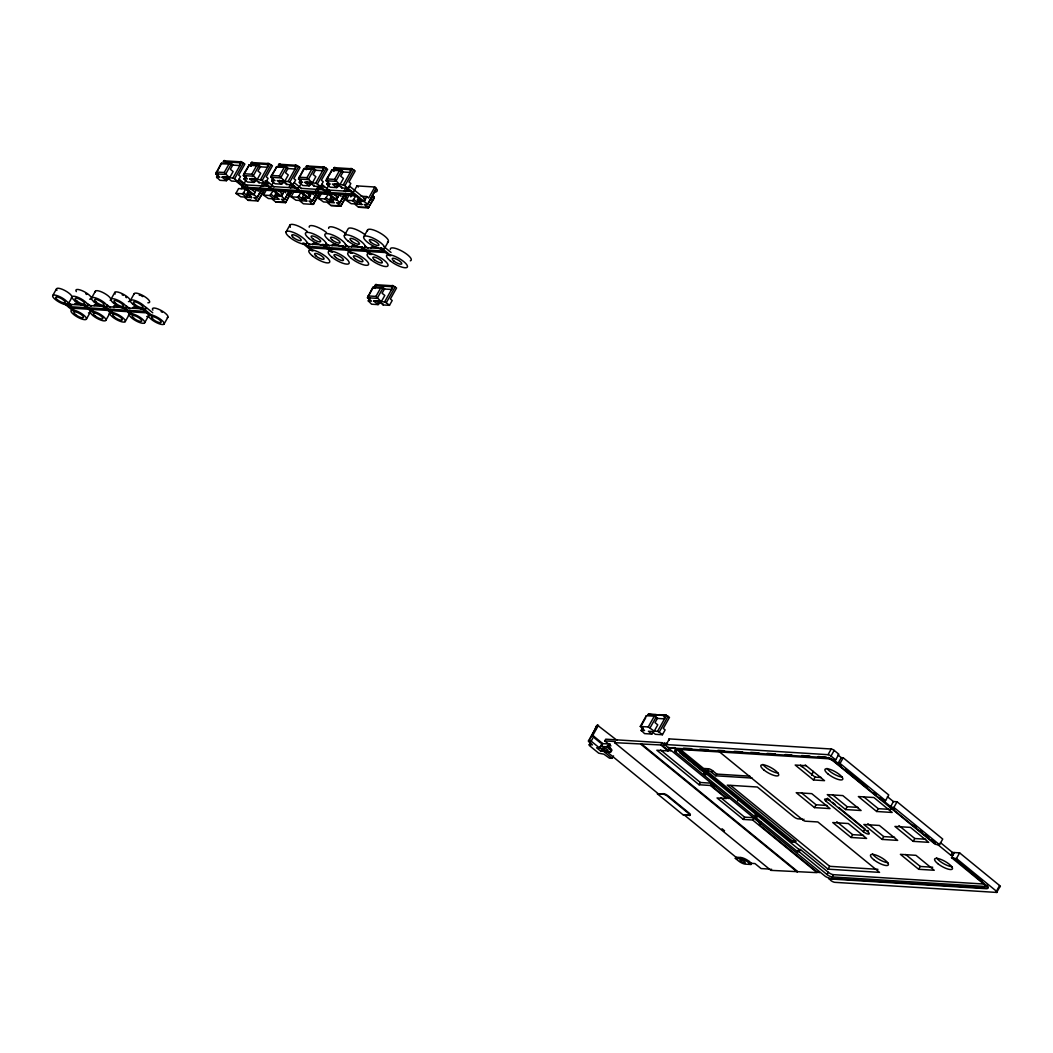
<?xml version="1.0" encoding="UTF-8"?>
<svg xmlns="http://www.w3.org/2000/svg" width="1053" height="1053" viewBox="0 0 1053 1053"><rect width="100%" height="100%" fill="white"/><g stroke="black" fill="none" stroke-linecap="round" stroke-linejoin="round"><path stroke-width="1.5" d="M216.273 172.021L224.236 172.508L229.593 177.812L233.108 171.547L230.37 169.309L232.897 164.808L231.515 163.689L221.038 163.518L215.773 173.85L219.88 177.207L216.576 176.996L219.919 180.313L226.421 180.721L229.212 177.18M243.848 173.732L251.812 174.232L257.182 179.536L260.696 173.258L257.959 171.02L260.473 166.532L259.104 165.413L249.39 164.808L243.848 173.732L243.348 175.561L247.468 178.931L244.164 178.72L244.296 179.418L247.494 182.037L254.01 182.432L255.418 181.353L251.996 178.549L249.666 178.892L254.01 182.432M247.06 195.489L250.561 195.713L251.614 197.635L246.573 197.319L247.06 195.489L243.638 192.686L242.229 193.778L235.911 193.383L238.61 188.566L245.704 189L247.534 190.501M260.078 193.568L262.605 189.079L263.974 190.198L263.474 192.028L257.932 200.965L248.218 200.36L244.112 196.99L240.808 196.793L235.911 193.383M271.437 175.456L279.4 175.956L284.758 181.261L288.272 174.982L285.534 172.745L288.061 168.256L286.679 167.137L276.978 166.519L271.437 175.456L270.937 177.286L275.044 180.642L271.74 180.445L271.885 181.142L275.083 183.748L281.585 184.157L283.007 183.077L279.572 180.274M276.097 192.172L274.859 195.805L279.203 199.359L274.149 199.043L276.715 193.528M299.013 177.18L306.976 177.681L312.346 182.972L315.861 176.707L313.123 174.469L315.637 169.967L314.268 168.849L303.777 168.677L298.512 179.01L302.632 182.366L299.328 182.156L302.659 185.473L309.174 185.881L311.964 182.34M302.237 198.925L305.725 199.149L306.778 201.07L301.737 200.768L302.237 198.925L298.802 196.134L297.394 197.214L291.076 196.819L293.774 192.001L300.868 192.449L302.698 193.936M315.242 197.016L317.769 192.515L319.138 193.634L318.638 195.476L313.096 204.4L303.382 203.795L299.276 200.439L295.972 200.228L291.076 196.819M326.601 178.892L334.564 179.392L339.922 184.696L343.436 178.431L340.698 176.18L343.225 171.692L341.843 170.573L332.143 169.967L326.601 178.892L326.101 180.734L330.208 184.091L326.917 183.88L327.049 184.578L330.247 187.197L336.749 187.605L338.171 186.513L334.736 183.722L338.237 183.933L332.406 184.051L336.749 187.605M331.261 195.608L330.023 199.254L334.367 202.795L329.313 202.479L331.195 198.201M342.83 198.727L345.345 194.239L346.713 195.358L346.213 197.187L340.685 206.125L330.971 205.519L326.851 202.163L323.547 201.952L318.664 198.543L321.362 193.726L328.457 194.173L324.969 198.938L318.664 198.543M358.849 197.332L357.467 199.794L361.942 204.519L356.901 204.203L358.77 199.912M370.406 200.452L372.933 195.963L374.302 197.082L373.802 198.912L368.26 207.836L358.546 207.244L354.44 203.874L351.136 203.677L346.24 200.267L348.951 195.45L356.032 195.884L357.862 197.385M367.971 295.919L375.934 296.419L381.291 301.724L384.806 295.445L382.068 293.208L384.595 288.719L383.213 287.601L372.736 287.43L367.471 297.749L371.577 301.119L368.274 300.908L371.617 304.212L378.119 304.62L380.91 301.079M266.922 183.709L266.435 184.762L264.119 185.341M52.755 295.524L56.572 288.733M68.09 304.251A8.819 2.567 29.3 0 0 57.797 295.84A8.819 2.567 29.3 0 0 55.375 299.578A8.819 2.567 29.3 0 0 68.09 304.251L71.907 297.459M91.598 297.96L95.415 291.154M86.372 319.191A8.819 2.567 29.3 0 0 76.079 310.78A8.819 2.567 29.3 0 0 73.657 314.505A8.819 2.567 29.3 0 0 86.372 319.191L90.189 312.386M111.026 299.17L114.843 292.365M105.8 320.402A8.819 2.567 29.3 0 0 95.507 311.991A8.819 2.567 29.3 0 0 93.072 315.716A8.819 2.567 29.3 0 0 105.8 320.402L109.617 313.597M130.454 300.381L134.257 293.576M125.215 321.613A8.819 2.567 29.3 0 0 114.935 313.202A8.819 2.567 29.3 0 0 112.5 316.94A8.819 2.567 29.3 0 0 125.215 321.613L129.032 314.808M221.814 163.083L215.773 173.85L225.487 174.456L231.515 163.689L221.038 163.518M224.236 172.508L229.001 164.018M144.643 322.823A8.819 2.567 29.3 0 0 134.35 314.413A8.819 2.567 29.3 0 0 131.928 318.151A8.819 2.567 29.3 0 0 144.643 322.823L148.46 316.018A8.819 2.567 29.3 0 0 145.84 311.978M164.071 324.034A8.819 2.567 29.3 0 0 153.777 315.624A8.819 2.567 29.3 0 0 151.342 319.362A8.819 2.567 29.3 0 0 164.071 324.034L167.888 317.243M241.216 188.684L245.862 180.392M251.812 174.232L256.577 165.742L259.104 165.413L253.062 176.18L243.348 175.561L249.39 164.808L250.759 165.926M243.638 192.686L245.704 189M251.614 197.635L247.271 194.094L248.508 190.448M262.96 182.893L258.314 191.172L256.484 189.672L253.786 194.489L252.233 194.397L236.227 181.327M263.974 190.198L257.932 200.965L253.812 197.595L257.116 197.806L261.434 189.171M262.921 186.539L265.145 182.564M257.116 197.806L261.789 189.501M276.215 167.875L270.937 177.286L280.651 177.891L286.679 167.137L276.202 166.953M263.5 195.108L266.198 190.29L273.293 190.725L269.805 195.489L263.5 195.108L268.383 198.517L271.687 198.714L275.807 202.071L285.508 202.676L291.549 191.922L285.508 202.676L281.401 199.32L284.705 199.53L289.364 191.212M271.121 186.263L273.451 182.116M279.4 175.956L284.165 167.453M285.903 192.896L284.073 191.396L281.362 196.213L279.835 196.121L263.829 183.051M288.996 187.368L291.326 183.222M284.705 199.53L289.022 190.896M290.496 188.25L292.721 184.288M292.971 184.802L291.694 187.065L294.34 185.92M287.666 195.292L290.18 190.804M304.554 168.243L298.512 179.01L308.226 179.615L314.268 168.849L303.777 168.677M298.71 187.974L301.026 183.841M306.976 177.681L311.741 169.178M298.802 196.134L300.868 192.449M303.685 193.897L302.448 197.53L306.778 201.07M286.126 231.831L289.944 225.039M318.124 186.328L313.478 194.608L311.649 193.12L308.95 197.938L302.448 197.53M319.138 193.634L313.096 204.4L308.99 201.044L312.28 201.241L316.598 192.62M318.085 189.974L319.559 187.329M312.28 201.241L323.232 181.774L321.402 180.274L327.601 169.243L324.087 166.953A1.356 1.119 -86.4 0 0 322.85 166.953L306.541 165.94L306.318 169.704M332.143 169.967L326.101 180.734L335.815 181.34L341.843 170.573L331.366 170.402M326.285 189.698L329.392 184.183M334.564 179.392L339.329 170.902M330.023 199.254L336.539 199.649L339.237 194.831L341.067 196.332M344.16 190.804L345.713 188.053M346.713 195.358L340.685 206.125L336.565 202.755L339.869 202.966L344.186 194.344M345.66 191.699L347.885 187.724M339.869 202.966L344.528 194.66M350.781 196.937L352.321 194.186M353.874 191.422L356.967 185.894L374.842 187.013L376.803 189.198A1.356 1.119 -86.4 0 1 377.264 190.593L376.763 191.646L374.447 192.225M346.24 200.267L352.558 200.662L356.032 195.884M344.397 235.464L348.214 228.672A11.886 3.449 29.3 0 1 365.338 234.964M374.842 187.013L368.642 198.056L366.813 196.556L364.114 201.373L362.574 201.281L346.582 188.224M374.302 197.082L368.26 207.836L364.154 204.479L367.458 204.69L376.211 188.132M367.458 204.69L376.355 188.829M363.825 236.675L367.642 229.883M384.477 248.416A11.886 3.449 29.3 0 0 370.63 237.096A11.886 3.449 29.3 0 0 367.352 242.124A11.886 3.449 29.3 0 0 384.477 248.416L388.294 241.624M375.934 296.419L380.699 287.93L383.213 287.601L377.185 298.368L367.471 297.749L373.512 286.995L374.881 288.114M613.544 755.922L612.188 758.331L609.476 758.16L603.895 754.185L598.709 753.171L589.338 745.524L590.483 741.944M588.969 744.629L592.47 744.853L588.443 740.983L591.167 741.154L593.866 736.337L602.211 743.155L599.512 747.972L596.59 747.788L600.71 751.144L603.619 751.329L612.188 758.331M610.477 751.026L609.845 752.158L604.988 751.855L601.789 749.249A5.436 1.579 29.3 0 1 601.237 746.459L602.829 743.615L610.358 744.089M601.237 746.459L606.87 746.801L607.502 745.669L610.911 745.879L604.777 740.878L605.738 739.18L662.061 742.694L664.496 744.682M600.71 751.144L602.053 748.736M609.845 752.158A6.792 1.974 29.3 0 0 609.16 748.67L609.792 747.538L607.502 745.669M669.366 748.67L668.102 750.934L656.835 750.236L699.1 784.761L710.367 785.472L726.373 798.543L717.04 797.95L743.326 819.418L752.645 820.011L817.089 872.647L770.928 870.357L614.636 742.668L615.268 741.536L604.777 740.878M640.277 726.452L646.318 715.685L654.282 716.185L657.533 718.12L655.019 722.608L657.756 724.846L654.242 731.124L648.24 726.952L640.277 726.452L644.528 730.506L641.224 730.308L644.554 733.612L651.846 734.073L653.189 731.664M641.172 725.807L645.7 717.738M648.24 726.952L654.282 716.185M614.636 742.668L660.784 744.958L668.102 750.934M650.122 727.755L656.164 717.001M660.784 744.958L662.061 742.694M670.735 750.921A3.396 0.987 29.3 0 1 666.51 748.933L663.772 746.695A3.396 0.987 29.3 0 1 663.429 744.945L664.377 743.247L667.457 743.444M885.56 800.635L882.072 800.412L834.818 761.819A7.134 2.067 29.3 0 0 825.934 757.634L668.379 747.801L666.549 746.314A3.396 0.987 29.3 0 1 666.207 744.563L669.392 738.903L831.212 748.999A2.382 0.684 29.3 0 1 834.173 750.394L838.859 754.224L835.674 759.884L833.739 759.766L838.083 763.307L840.031 763.438L885.56 800.635L888.745 794.976L843.203 757.765L841.268 757.647L838.004 754.988M668.379 747.801L675.263 747.656M954.387 852.548L951.53 857.655L984.2 884.349A4.067 1.185 29.3 0 1 984.608 886.442L832.107 876.925A4.067 1.185 29.3 0 1 827.026 874.543L799.148 851.759L797.595 851.666L674.657 751.237L676.21 751.329L677.487 749.065M657.454 793.896L663.601 793.686A3.396 0.987 29.3 0 1 667.826 795.673L689.307 813.219A3.396 0.987 29.3 0 1 689.649 814.969L683.502 815.167L657.454 793.896L663.272 794.252A3.396 0.987 29.3 0 1 667.51 796.239L688.978 813.785A3.396 0.987 29.3 0 1 689.32 815.535M699.1 784.761L700.377 782.497L711.644 783.208L710.367 785.472M705.931 770.362L707.484 770.454L708.445 768.756A3.396 0.987 29.3 0 1 712.67 770.743L716.777 774.1L749.92 776.166M683.502 815.167L689.649 814.969M752.118 778.062L715.829 775.798L711.71 772.441L712.67 770.743M715.829 775.798L716.777 774.1M729.005 798.516A3.396 0.987 29.3 0 1 724.78 796.529L713.355 787.196A3.396 0.987 29.3 0 1 713.013 785.459L713.96 783.761M737.679 800.82L738.153 799.977M743.326 819.418L744.589 817.154L753.922 817.747L760.24 822.906M752.645 820.011L753.922 817.747M751.566 863.355L750.921 864.487L745.287 864.131A5.436 1.579 29.3 0 1 738.522 860.959L735.323 858.34L735.968 857.208L740.825 857.511A6.792 1.974 29.3 0 1 749.275 861.486L751.566 863.355L754.962 863.565L761.082 868.567L770.072 869.133M735.323 858.34L740.18 858.643L740.825 857.511M750.921 864.487L748.644 862.618L749.275 861.486M806.269 765.715L795.186 765.031L813.469 779.97L815.061 777.127L821.393 777.522M666.207 744.563L828.04 754.672L831.212 748.999M835.674 759.884L831.001 756.054L834.173 750.394M770.928 870.357L771.573 869.225M834.818 761.819L835.134 761.253A7.134 2.067 29.3 0 0 834.121 760.477M680.909 748.933A3.396 0.987 29.3 0 1 681.252 750.684L679.698 750.578L791.672 842.058L795.173 842.268L828.079 869.159L879.545 872.371L817.852 821.959L805.032 821.169L803.334 820.366L803.979 819.234M791.672 842.058L792.304 840.926L795.805 841.136L795.173 842.268M838.083 763.307L841.268 757.647M814.482 807.612L830.027 808.586L811.745 793.646L796.213 792.685L814.482 807.612L816.075 804.782L826.96 805.466M840.031 763.438L843.203 757.765M797.595 851.666L798.872 849.402L800.425 849.495L828.303 872.266A4.067 1.185 29.3 0 0 833.371 874.661L983.936 884.046M825.868 801.083A4.067 1.185 29.3 0 1 825.46 798.99A4.067 1.185 29.3 0 1 830.527 801.372L868.001 831.988A4.067 1.185 29.3 0 1 868.422 834.081A4.067 1.185 29.3 0 1 863.342 831.699L825.868 801.083L827.461 798.253L829.961 800.293M799.148 851.759L800.425 849.495M845.572 809.56L861.104 810.52L842.821 795.594L827.289 794.62L845.572 809.56L847.152 806.716L858.037 807.401M828.079 869.159L829.659 866.316L877.926 869.33M827.026 874.543L828.303 872.266M851.048 837.477L866.593 838.451L848.31 823.525L832.765 822.551L851.048 837.477L852.64 834.647L863.513 835.332M940.368 842.558L952.438 852.43L959.625 852.877L999.613 885.547A2.369 0.684 29.3 0 1 999.863 886.771L996.678 892.431L834.845 882.335A3.396 0.987 29.3 0 1 830.62 880.347L829.106 878.294L986.674 888.113A7.134 2.067 29.3 0 0 986.806 885.218M832.107 876.925L833.371 874.661M863.342 831.699L864.934 828.869L838.701 807.44M876.649 811.494L892.181 812.468L873.898 797.529L858.366 796.555L876.649 811.494L878.228 808.665L890.667 809.441M893.378 801.544L890.39 807.217L936.051 844.506L939.539 844.73L942.725 839.07L897.064 801.767L893.378 801.544L887.429 796.687M890.39 807.217L893.892 807.427L897.064 801.767M882.124 839.425L897.669 840.386L879.387 825.46L863.842 824.486L882.124 839.425L883.717 836.595L894.589 837.267M913.201 841.36L928.746 842.334L910.463 827.395L894.932 826.434L913.201 841.36L914.794 838.53L925.679 839.215M918.69 869.291L934.235 870.265L915.952 855.326L900.407 854.352L918.69 869.291L920.283 866.461L932.708 867.238M937.565 844.414L950.859 855.26L952.438 852.43M828.79 878.86L986.358 888.693A7.134 2.067 29.3 0 0 985.634 885.02L953.268 857.761L951.53 857.655M952.952 858.327L956.453 858.537L959.625 852.877M996.678 892.431A2.369 0.684 29.3 0 0 996.441 891.207L999.613 885.547M216.576 176.996L218.129 174.232M216.721 177.694L218.208 175.048M231.726 165.045L239.887 165.558L240.097 161.793A1.356 1.119 -86.4 0 1 241.334 161.793L244.862 164.071L238.662 175.114L240.492 176.614L237.781 181.432L231.476 181.037L227.132 177.483L222.078 177.167L226.421 180.721M229.593 177.812L232.897 178.023L241.795 162.162M256.985 197.108L234.582 178.813L243.493 162.952M251.154 166.256L251.364 162.491A1.356 1.119 -86.4 0 1 252.602 162.491L253.062 162.86M244.164 178.72L245.718 175.943M244.296 179.418L245.783 176.772M355.493 195.503L246.744 188.671L244.915 187.171L246.191 184.907L268.91 186.342M259.314 166.769L267.475 167.282L267.686 163.518A1.356 1.119 -86.4 0 1 268.923 163.505L272.437 165.795L266.238 176.838L268.067 178.339L265.369 183.143L259.051 182.748L254.708 179.207L249.666 178.892M257.182 179.536L260.473 179.747L269.384 163.886M284.573 198.833L262.171 180.537L271.069 164.676M271.74 180.445L273.306 177.667M271.885 181.142L273.372 178.497M284.758 181.261L288.061 181.458L295.051 169.006L295.261 165.242A1.356 1.119 -86.4 0 1 296.498 165.229L300.026 167.519L293.826 178.562L295.656 180.05L292.945 184.867L286.64 184.472L282.296 180.932L277.242 180.616L281.585 184.157M296.959 165.597L295.051 169.006L286.903 168.493M277.729 189.935L282.652 193.949L281.388 196.213L274.859 195.805M312.149 200.544L289.746 182.261L298.657 166.4M299.328 182.156L300.882 179.392M299.46 182.853L300.947 180.221M314.478 170.204L322.639 170.718L322.85 166.953M312.346 182.972L315.637 183.183L324.548 167.322M306.528 192.646L310.227 195.674L308.95 197.938L307.397 197.832L291.405 184.775M339.737 202.268L317.335 183.972L326.233 168.111M333.906 171.415L334.117 167.664A1.356 1.119 -86.4 0 1 335.354 167.651L335.815 168.019M326.917 183.88L328.47 181.116M342.067 171.929L350.215 172.442L350.438 168.677A1.356 1.119 -86.4 0 1 351.663 168.664L355.19 170.955L348.991 181.998L350.82 183.498L348.109 188.316L341.804 187.921L337.46 184.367M339.922 184.696L343.225 184.907L352.123 169.046M367.313 203.992L344.91 185.697L353.821 169.836M348.135 188.316L349.412 186.052L365.404 199.122L364.127 201.386L357.612 200.965L357.467 199.794M375.276 288.443L375.487 284.679A1.356 1.119 -86.4 0 1 376.724 284.679M368.274 300.908L369.84 298.131M383.437 288.956L391.584 289.47L391.795 285.705A1.356 1.119 -86.4 0 1 393.032 285.692L396.56 287.982L390.36 299.026L392.19 300.513L389.478 305.331L383.174 304.936L378.83 301.395L373.776 301.079L378.119 304.62M381.291 301.724L384.595 301.921L393.493 286.074M389.478 305.331L386.28 302.724L395.191 286.864M588.443 740.983L597.354 725.122L617.058 740.351M588.588 741.681L597.354 725.122M598.512 725.201L592.312 736.244L593.866 736.337M656.19 714.487L649.662 714.079A1.356 1.119 -86.4 0 0 648.121 714.46L664.43 715.474A1.356 1.119 -86.4 0 1 665.983 715.092L669.497 717.383L663.298 728.426L665.127 729.913L662.429 734.731L655.335 734.296L651.912 731.493L648.411 731.269L651.846 734.073M641.224 730.308L642.778 727.531M641.356 731.006L642.843 728.36M654.242 731.124L657.533 731.322L666.444 715.461M662.429 734.731L659.231 732.125L668.129 716.264M225.618 161.833L225.026 160.767A1.356 1.119 -86.4 0 0 223.789 160.78L223.157 161.714L239.479 162.741M280.651 164.584L280.19 164.202A1.356 1.119 -86.4 0 0 278.953 164.215L278.321 165.163L294.643 166.177M254.708 179.207L255.484 178.773L251.996 178.549M282.296 180.932L283.073 180.497L285.35 182.366M378.83 301.395L379.606 300.961L373.776 301.079M319.283 188.79L321.599 188.211L318.335 188M346.858 190.501L349.188 189.922M222.078 177.167L226.737 176.983M309.174 185.881L304.83 182.327L310.648 182.208M248.218 200.36L250.746 200.031M275.807 202.071L286.284 202.242M330.971 205.519L341.448 205.69M358.546 207.244L369.037 207.402M250.653 189.316L256.484 189.672M278.242 191.041L284.073 191.396M307.279 192.844L311.649 193.12M333.406 194.476L339.237 194.831M360.995 196.2L366.813 196.556M247.271 194.094L253.786 194.489L255.05 192.225L250.127 188.211M276.978 197.359L274.649 197.214L271.226 194.41M333.314 200.873L329.813 200.649L326.391 197.846M360.889 202.584L357.401 202.373L353.966 199.57M310.688 203.769L313.873 203.966M223.789 160.78L240.097 161.793M251.364 162.491L267.686 163.518M278.953 164.215L295.261 165.242M334.117 167.664L350.438 168.677M250.746 163.439L267.054 164.465M305.91 166.874L322.218 167.901M333.485 168.598L349.807 169.625M248.613 165.242L256.577 165.742M304.83 182.327L309.885 182.656L314.215 186.197L320.533 186.592M265.106 180.787L266.659 180.892L274.043 186.921M272.161 186.539L298.131 188.171M301.369 188.369L324.1 189.803M327.338 190.001L351.689 191.528M244.915 187.171L353.663 194.002M281.098 193.857L282.652 193.949M308.674 195.568L310.227 195.674M336.249 197.293L337.802 197.385L332.88 193.37M363.851 199.017L365.404 199.122M336.539 199.649L334.972 199.557L318.98 186.486M323.6 244.98L309.016 244.072L307.739 246.336L383.884 251.088M326.838 245.178L343.041 246.191M346.279 246.402L362.482 247.402M365.72 247.613L381.91 248.613M309.569 247.824L385.714 252.575M375.487 284.679L391.795 285.705M374.855 285.626L391.176 286.653M372.736 287.43L380.699 287.93M85.28 305.304L70.696 304.396L69.419 306.66L145.564 311.412M88.518 305.502L104.721 306.515M107.959 306.713L124.162 307.726M127.4 307.937L141.984 308.845M71.249 308.147L147.394 312.899M659.454 714.684L665.983 715.092M648.121 714.46L664.43 715.474M656.374 718.357L664.535 718.87L664.114 716.04M597.485 725.82L597.09 725.793A1.356 0.671 -50.8 0 0 595.682 726.886L595.577 729.216M663.429 744.945L666.496 745.142M683.463 748.156L691.676 748.67M699.876 749.183L708.09 749.697M717.935 750.315L724.503 750.723M734.349 751.342L742.549 751.855M750.763 752.355L758.963 752.869M767.176 753.382L775.377 753.895M785.222 754.514L791.79 754.922M801.636 755.541L809.849 756.054M818.049 756.554L826.25 757.068M685.648 749.236L691.966 749.618M701.43 750.21L709.327 750.71M680.501 752.698L679.725 752.658L702.575 771.322M704.167 768.493L708.445 768.756M813.469 779.97L824.538 780.655L805.229 764.965M713.013 785.459L716.079 785.643M802.518 819.142L798.148 818.865A3.396 0.987 29.3 0 1 793.923 816.878L757.357 787.012L727.254 785.143L795.805 841.136M950.859 855.26L952.794 855.378M801.228 766.268L802.491 766.86M343.225 184.907L344.91 185.697M315.637 183.183L317.335 183.972M288.061 181.458L289.746 182.261M260.473 179.747L262.171 180.537M232.897 178.023L234.582 178.813M384.595 301.921L386.28 302.724M657.533 731.322L659.231 732.125M356.967 185.894L358.336 187.013M357.612 200.965L361.942 204.519M352.558 200.662L356.901 204.203M321.81 184.328L330.418 191.356M321.481 185.223L323.942 187.237M326.404 189.25L328.865 191.264M307.16 181.998L310.582 184.802M384.2 246.863L391.058 252.47M324.969 198.938L329.313 202.479M294.221 182.603L301.606 188.632M364.772 245.652L368.195 248.455M297.394 197.214L301.737 200.768M345.345 244.441L348.78 247.244M266.343 181.787L268.805 183.801M269.805 195.489L274.149 199.043M325.93 243.23L329.352 246.033M325.509 244.059L327.799 245.928M239.057 179.168L247.666 186.197M238.728 180.076L244.888 185.091M247.139 192.91L249.416 194.779M306.502 242.019L309.924 244.822M224.407 176.838L227.843 179.629M376.105 300.737L379.541 303.54M242.229 193.778L246.573 197.319M893.892 807.427L939.539 844.73M956.453 858.537L996.441 891.207M838.859 764.294L841.347 766.321M845.085 769.374L867.461 787.657M873.687 792.738L876.162 794.765M879.9 797.819L894.51 809.757M913.53 825.302L916.071 827.368M919.874 830.475L922.415 832.554M924.955 834.621L928.759 837.727M931.286 839.807L935.09 842.913M954.531 858.787L982.186 881.374M934.616 843.835L833.384 761.135A4.067 1.185 29.3 0 0 828.316 758.752L675.802 749.236A4.067 1.185 29.3 0 0 676.21 751.329M863.605 796.713L878.228 808.665M898.946 825.591L914.794 838.53M800.438 765.189L815.061 777.127M832.528 794.778L847.152 806.716M867.869 823.643L883.717 836.595M905.659 854.51L920.283 866.461M832.449 802.333L834.95 804.374M801.451 792.83L816.075 804.782M836.793 821.709L852.64 834.647M718.791 751.302L803.334 820.366M145.88 307.186L152.738 312.794M730.743 785.512L829.659 866.316M681.554 750.447L792.304 840.926M677.763 750.46L798.872 849.402M703.47 772.876L705.905 774.863M754.948 814.93L757.423 816.957M668.694 747.235L669.195 748.828L825.499 876.517L829.106 878.294M126.452 305.975L129.888 308.779M720.818 797.74L744.589 817.154M660.586 749.999L700.377 782.497M107.037 304.765L110.46 307.568M641.277 743.747L797.569 871.436M640.948 744.313L797.253 872.002M87.61 303.554L91.032 306.357M722.016 828.737L724.556 830.817M68.182 302.343L71.617 305.146M67.774 303.172L70.051 305.041M606.87 746.801L609.16 748.67M594.695 738.179L600.658 743.049M606.897 751.763L657.77 793.33M683.818 814.601L735.968 857.208M591.167 741.154L599.512 747.972M646.318 715.685L646.45 716.395M265.882 181.248L266.014 181.945M383.029 303.764L383.174 304.936M341.659 186.736L341.804 187.921M314.084 185.012L314.215 186.197M286.495 183.288L286.64 184.472M258.92 181.577L259.051 182.748M601.868 744.787A5.436 1.579 29.3 0 1 602.829 743.615M609.792 747.538A6.792 1.974 29.3 0 1 611.148 751M740.18 858.643A6.792 1.974 29.3 0 1 748.644 862.618M139.207 295.103A5.436 1.579 29.3 0 1 140.325 295.445M141.55 295.972A5.436 1.579 29.3 0 1 142.8 296.617M134.165 294.287A8.819 2.567 29.3 0 1 144.327 296.38A8.819 2.567 29.3 0 1 147.868 302.79M122.122 294.761A5.436 1.579 29.3 0 1 123.372 295.406M125.61 296.92A5.436 1.579 29.3 0 1 126.452 297.696M115.159 294.024A8.819 2.567 29.3 0 1 123.912 294.577A8.819 2.567 29.3 0 1 128.453 301.579M95.31 291.865A8.819 2.567 29.3 0 1 104.484 293.366A8.819 2.567 29.3 0 1 110.131 300.289M85.714 293.721A5.436 1.579 29.3 0 1 86.767 294.498M91.335 298.67A8.819 2.567 29.3 0 1 89.597 299.157M76.316 291.602A8.819 2.567 29.3 0 1 82.016 290.641A8.819 2.567 29.3 0 1 91.427 297.96M56.888 290.391A8.819 2.567 29.3 0 1 64.628 290.391A8.819 2.567 29.3 0 1 71.288 297.867M161.083 311.556A5.436 1.579 29.3 0 1 162.267 312.293M152.869 310.174A8.819 2.567 29.3 0 1 160.609 310.174A8.819 2.567 29.3 0 1 167.256 317.651M147.841 316.44A8.819 2.567 29.3 0 1 146.736 316.519M133.02 308.002A8.819 2.567 29.3 0 1 138.167 307.621M127.782 312.017A8.819 2.567 29.3 0 1 128.413 315.216M114.027 307.752A8.819 2.567 29.3 0 1 120.74 307.239M108.354 310.806A8.819 2.567 29.3 0 1 108.985 314.005M94.165 305.581A8.819 2.567 29.3 0 1 101.312 306.028M88.939 309.582A8.819 2.567 29.3 0 1 88.465 312.886M74.75 304.37A8.819 2.567 29.3 0 1 81.884 304.817M309.227 227.198A11.886 3.449 29.3 0 1 314.9 226.237A11.886 3.449 29.3 0 1 326.496 232.542M290.378 227.264A11.886 3.449 29.3 0 1 294.3 224.697A11.886 3.449 29.3 0 1 307.068 231.331M328.654 228.409A11.886 3.449 29.3 0 1 334.327 227.448A11.886 3.449 29.3 0 1 345.911 233.753M367.497 230.831A11.886 3.449 29.3 0 1 379.857 232.858A11.886 3.449 29.3 0 1 387.451 242.177M332.077 245.862A11.886 3.449 29.3 0 1 339.013 245.336M312.662 244.651A11.886 3.449 29.3 0 1 317.15 243.375M351.505 247.073A11.886 3.449 29.3 0 1 358.441 246.547M390.347 249.495A11.886 3.449 29.3 0 1 402.707 251.522A11.886 3.449 29.3 0 1 410.301 260.841M370.932 248.284A11.886 3.449 29.3 0 1 377.869 247.758M868.475 830.883A4.067 1.185 29.3 0 1 867.554 830.488M842.295 777.114A10.188 2.962 29.3 0 1 826.974 768.387M951.991 866.711A10.188 2.962 29.3 0 1 936.657 857.998M887.89 862.71A10.188 2.962 29.3 0 1 872.555 853.996M778.206 773.113A10.188 2.962 29.3 0 1 762.872 764.399M669.208 740.167A3.396 0.987 29.3 0 1 669.392 738.903M828.04 754.672A2.382 0.684 29.3 0 1 831.001 756.054M819.734 872.634A3.396 0.987 29.3 0 1 815.496 870.647L760.2 825.473A3.396 0.987 29.3 0 1 759.858 823.722L760.806 822.024A3.396 0.987 29.3 0 0 761.148 823.775M663.995 744.287A3.396 0.987 29.3 0 1 664.377 743.247M707.484 770.454A3.396 0.987 29.3 0 1 711.71 772.441M713.263 784.222A3.396 0.987 29.3 0 1 713.394 783.853M828.184 757.462A7.134 2.067 29.3 0 1 832.989 759.726M306.541 165.94A1.356 1.119 -86.4 0 1 307.779 165.926M813.219 771.494L811.731 774.85L813.219 771.494M304.093 243.348L302.527 243.256L311.675 250.719L313.228 250.811L304.093 243.348M323.508 244.559L321.955 244.467L331.103 251.93L332.656 252.022L323.508 244.559M342.936 245.77L341.383 245.678L350.517 253.141L352.071 253.246L342.936 245.77M362.364 246.981L360.81 246.889L369.945 254.352L371.498 254.457L362.364 246.981M381.778 248.192L380.225 248.1L389.373 255.563L390.926 255.668L381.778 248.192M65.773 303.672L64.22 303.58L73.355 311.043L74.908 311.135L65.773 303.672M85.188 304.883L83.635 304.791L92.782 312.254L94.336 312.346L85.188 304.883M104.616 306.094L103.062 306.002L112.21 313.465L113.763 313.57L104.616 306.094M124.043 307.305L122.49 307.213L131.625 314.676L133.178 314.781L124.043 307.305M143.471 308.516L141.905 308.424L151.053 315.887L152.606 315.992L143.471 308.516M740.957 861.249A2.922 0.842 29.3 0 0 745.155 862.789A2.922 0.842 29.3 0 0 741.76 860.011A2.922 0.842 29.3 0 0 740.957 861.249M603.83 749.223A2.922 0.842 29.3 0 0 608.029 750.763A2.922 0.842 29.3 0 0 604.633 747.985A2.922 0.842 29.3 0 0 603.83 749.223M135.008 304.541A5.436 1.579 29.3 0 0 142.839 307.423A5.436 1.579 29.3 0 0 136.508 302.25A5.436 1.579 29.3 0 0 135.008 304.541M133.073 304.422A8.819 2.567 29.3 0 0 145.788 309.095A8.819 2.567 29.3 0 0 135.495 300.697A8.819 2.567 29.3 0 0 133.073 304.422M115.58 303.33A5.436 1.579 29.3 0 0 123.412 306.212A5.436 1.579 29.3 0 0 117.08 301.04A5.436 1.579 29.3 0 0 115.58 303.33M113.645 303.211A8.819 2.567 29.3 0 0 126.36 307.884A8.819 2.567 29.3 0 0 116.08 299.486A8.819 2.567 29.3 0 0 113.645 303.211M96.165 302.119A5.436 1.579 29.3 0 0 103.997 305.001A5.436 1.579 29.3 0 0 97.653 299.829A5.436 1.579 29.3 0 0 96.165 302.119M94.217 302A8.819 2.567 29.3 0 0 106.945 306.673A8.819 2.567 29.3 0 0 96.652 298.262A8.819 2.567 29.3 0 0 94.217 302M76.737 300.908A5.436 1.579 29.3 0 0 84.569 303.791A5.436 1.579 29.3 0 0 78.238 298.618A5.436 1.579 29.3 0 0 76.737 300.908M74.789 300.789A8.819 2.567 29.3 0 0 87.517 305.462A8.819 2.567 29.3 0 0 77.224 297.051A8.819 2.567 29.3 0 0 74.789 300.789M57.31 299.697A5.436 1.579 29.3 0 0 65.141 302.58A5.436 1.579 29.3 0 0 58.81 297.407A5.436 1.579 29.3 0 0 57.31 299.697M153.29 319.48A5.436 1.579 29.3 0 0 161.122 322.363A5.436 1.579 29.3 0 0 154.791 317.177A5.436 1.579 29.3 0 0 153.29 319.48M133.863 318.269A5.436 1.579 29.3 0 0 141.694 321.139A5.436 1.579 29.3 0 0 135.363 315.966A5.436 1.579 29.3 0 0 133.863 318.269M114.448 317.058A5.436 1.579 29.3 0 0 122.266 319.928A5.436 1.579 29.3 0 0 115.935 314.755A5.436 1.579 29.3 0 0 114.448 317.058M95.02 315.847A5.436 1.579 29.3 0 0 102.852 318.717A5.436 1.579 29.3 0 0 96.521 313.544A5.436 1.579 29.3 0 0 95.02 315.847M75.592 314.636A5.436 1.579 29.3 0 0 83.424 317.506A5.436 1.579 29.3 0 0 77.093 312.333A5.436 1.579 29.3 0 0 75.592 314.636M309.082 238.491A11.886 3.449 29.3 0 0 326.206 244.783A11.886 3.449 29.3 0 0 312.346 233.463A11.886 3.449 29.3 0 0 309.082 238.491M312.767 238.715A5.436 1.579 29.3 0 0 320.599 241.598A5.436 1.579 29.3 0 0 314.268 236.425A5.436 1.579 29.3 0 0 312.767 238.715M289.654 237.28A11.886 3.449 29.3 0 0 306.778 243.572A11.886 3.449 29.3 0 0 292.931 232.252A11.886 3.449 29.3 0 0 289.654 237.28M293.353 237.504A5.436 1.579 29.3 0 0 301.171 240.387A5.436 1.579 29.3 0 0 294.84 235.214A5.436 1.579 29.3 0 0 293.353 237.504M328.51 239.702A11.886 3.449 29.3 0 0 345.634 245.994A11.886 3.449 29.3 0 0 331.774 234.674A11.886 3.449 29.3 0 0 328.51 239.702M332.195 239.926A5.436 1.579 29.3 0 0 340.027 242.809A5.436 1.579 29.3 0 0 333.696 237.636A5.436 1.579 29.3 0 0 332.195 239.926M371.038 242.361A5.436 1.579 29.3 0 0 378.869 245.231A5.436 1.579 29.3 0 0 372.538 240.058A5.436 1.579 29.3 0 0 371.038 242.361M347.924 240.913A11.886 3.449 29.3 0 0 365.049 247.205A11.886 3.449 29.3 0 0 351.202 235.885A11.886 3.449 29.3 0 0 347.924 240.913M351.623 241.137A5.436 1.579 29.3 0 0 359.442 244.02A5.436 1.579 29.3 0 0 353.11 238.847A5.436 1.579 29.3 0 0 351.623 241.137M331.932 257.156A11.886 3.449 29.3 0 0 349.056 263.447A11.886 3.449 29.3 0 0 335.196 252.128A11.886 3.449 29.3 0 0 331.932 257.156M335.617 257.393A5.436 1.579 29.3 0 0 343.449 260.262A5.436 1.579 29.3 0 0 337.118 255.089A5.436 1.579 29.3 0 0 335.617 257.393M312.504 255.945A11.886 3.449 29.3 0 0 329.628 262.236A11.886 3.449 29.3 0 0 315.782 250.917A11.886 3.449 29.3 0 0 312.504 255.945M316.203 256.169A5.436 1.579 29.3 0 0 324.021 259.051A5.436 1.579 29.3 0 0 317.69 253.878A5.436 1.579 29.3 0 0 316.203 256.169M351.36 258.367A11.886 3.449 29.3 0 0 368.484 264.658A11.886 3.449 29.3 0 0 354.624 253.352A11.886 3.449 29.3 0 0 351.36 258.367M355.045 258.604A5.436 1.579 29.3 0 0 362.877 261.473A5.436 1.579 29.3 0 0 356.546 256.3A5.436 1.579 29.3 0 0 355.045 258.604M390.202 260.789A11.886 3.449 29.3 0 0 407.327 267.08A11.886 3.449 29.3 0 0 393.48 255.774A11.886 3.449 29.3 0 0 390.202 260.789M393.888 261.026A5.436 1.579 29.3 0 0 401.719 263.895A5.436 1.579 29.3 0 0 395.388 258.722A5.436 1.579 29.3 0 0 393.888 261.026M370.774 259.578A11.886 3.449 29.3 0 0 387.899 265.869A11.886 3.449 29.3 0 0 374.052 254.563A11.886 3.449 29.3 0 0 370.774 259.578M374.473 259.815A5.436 1.579 29.3 0 0 382.292 262.684A5.436 1.579 29.3 0 0 375.96 257.511A5.436 1.579 29.3 0 0 374.473 259.815M828.027 773.981A10.188 2.962 29.3 0 0 842.703 779.378A10.188 2.962 29.3 0 0 830.83 769.677A10.188 2.962 29.3 0 0 828.027 773.981M937.71 863.578A10.188 2.962 29.3 0 0 952.386 868.975A10.188 2.962 29.3 0 0 940.513 859.274A10.188 2.962 29.3 0 0 937.71 863.578M873.608 859.577A10.188 2.962 29.3 0 0 888.298 864.974A10.188 2.962 29.3 0 0 876.425 855.273A10.188 2.962 29.3 0 0 873.608 859.577M763.925 769.98A10.188 2.962 29.3 0 0 778.601 775.377A10.188 2.962 29.3 0 0 766.729 765.676A10.188 2.962 29.3 0 0 763.925 769.98"/></g></svg>
